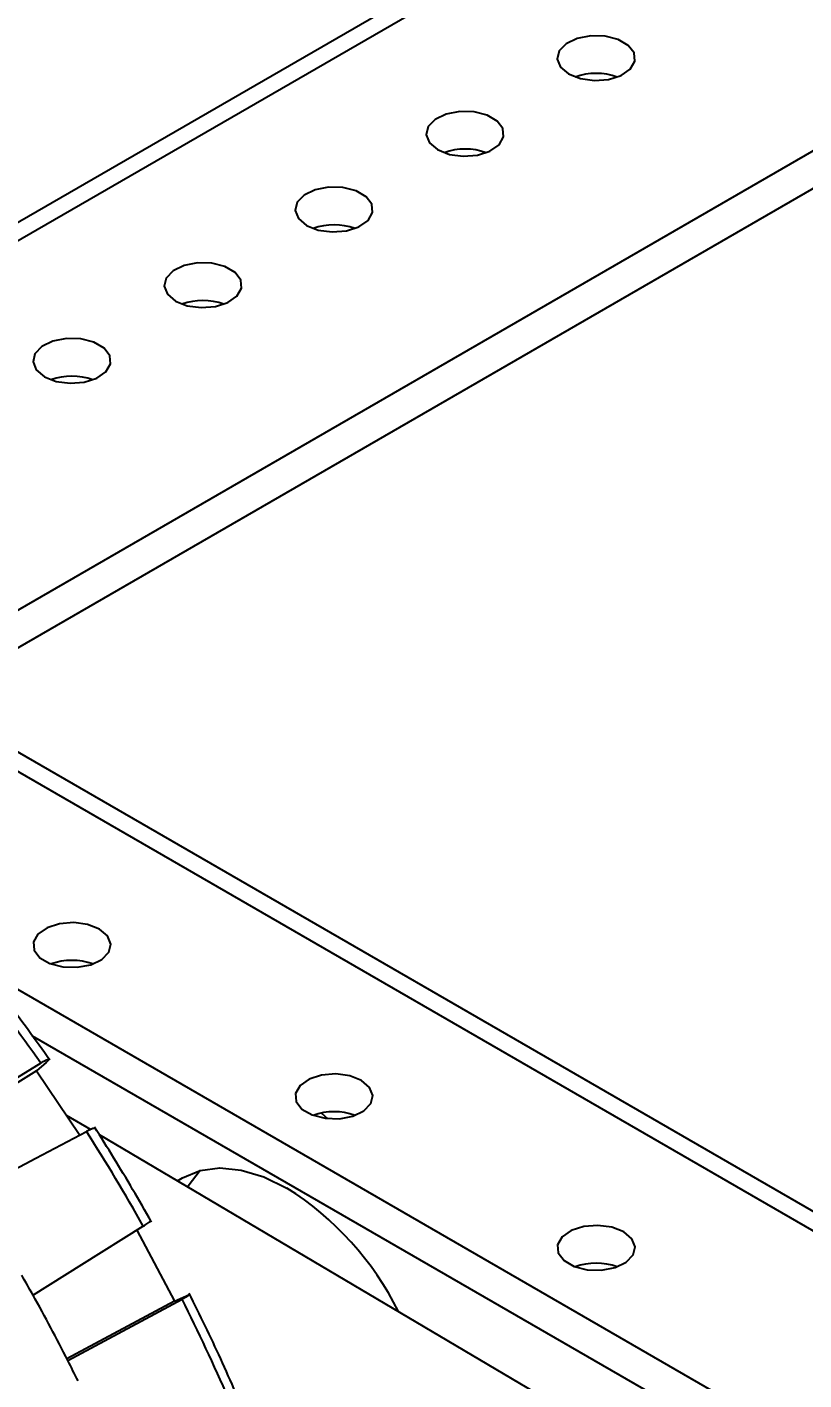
# Model space of a CAD drawing. Header units: inches. Extents: x 0 to 11, y 0 to 8.4.
# Drawn here: x 6.3327 to 6.5073, y 5.6153 to 5.9193 of the extents above; entities that cross this region are included whole.
import ezdxf

# ---------------------------------------------------------------- set-up
doc = ezdxf.new("R2010")
doc.units = ezdxf.units.IN
doc.header["$MEASUREMENT"] = 0
doc.header["$PDSIZE"] = -1
doc.layers.add('OBJ', color=50, linetype='Continuous')
doc.dimstyles.get("Standard").update_dxf_attribs({"dimtxt": 0.18, "dimasz": 0.18, "dimexe": 0.18, "dimexo": 0.0625, "dimgap": 0.09, "dimtad": 0, "dimtih": 1, "dimtoh": 1, "dimdec": 4, "dimzin": 0, "dimdsep": 46, "dimtxsty": 'Standard', "dimcen": 0.09, "dimadec": 0, "dimazin": 0, "dimtfac": 1, "dimtdec": 4, "dimtofl": 0, "dimtmove": 0, "dimatfit": 3, "dimfxl": 1, "dimtolj": 1, "dimtzin": 0, "dimarcsym": 0})

# ---------------------------------------------------------------- blocks, each defined once
blk = doc.blocks.new('*D8')
at = {"layer": 'Defpoints', "color": 0, "transparency": 16777216}
for p in [(5.711596441947764, 7.075144194756552), (5.711596441947764, 4.366810861423873), (9.602395316461589, 4.366810861423874)]:
    blk.add_point(p, dxfattribs=at)
at = {"layer": 'OBJ', "color": 0, "lineweight": -2, "transparency": 16777216}
for p, q in [((5.761596441947764, 7.075144194756552), (9.727395316461589, 7.075144194756553)), ((9.602395316461589, 6.945144194756553), (9.602395316461589, 5.843477528090212)), ((9.602395316461589, 4.496810861423874), (9.602395316461589, 5.598477528090213)), ((5.761596441947764, 4.366810861423873), (9.727395316461589, 4.366810861423874))]:
    blk.add_line(p, q, dxfattribs=at)
at = {"layer": 'OBJ', "color": 0, "transparency": 16777216}
for points in [[(9.580728649794922, 6.945144194756553), (9.624061983128255, 6.945144194756553), (9.602395316461589, 7.075144194756553)], [(9.580728649794922, 4.496810861423874), (9.624061983128255, 4.496810861423874), (9.602395316461589, 4.366810861423874)]]:
    blk.add_solid(points, dxfattribs=at)
at = {"layer": 'OBJ', "color": 0, "transparency": 16777216, "insert": (9.602395316461589, 5.720977528090209), "char_height": 0.125, "attachment_point": 5}
blk.add_mtext('\\A1;32.500000', dxfattribs=at)

msp = doc.modelspace()

# ---------------------------------------------------------------- linework, layer by layer
at = {"color": 7, "linetype": 'Continuous', "lineweight": 25}
for p, q in [((7.101412721440952, 6.320355934100819), (6.227528315226133, 5.815873204609684)), ((6.231064136467262, 5.813832018455047), (7.101412721440956, 6.31627356179155)), ((7.16652556665342, 6.270860915862988), (6.3029533258879, 5.772331272770729)), ((7.173892459520768, 6.266608099134417), (6.31032021875525, 5.768078456042159)), ((6.161844490160669, 5.849424177233756), (6.87130838972969, 5.439859385844332)), ((6.877766198211293, 5.440498864829884), (6.165627259460583, 5.851607923468252)), ((6.312487131933239, 5.713475544513005), (6.821516287221136, 5.419619268072056)), ((6.333841001852986, 5.692642584345753), (6.821516287221136, 5.411113634614917)), ((6.334811303599149, 5.684779767737521), (6.311525635483219, 5.670428415144693)), ((6.336939387526729, 5.686647048783917), (6.334811303599149, 5.684779767737521)), ((6.334811303599149, 5.684779767737521), (6.344500153173431, 5.670305262340641)), ((6.337535103715664, 5.687237134893044), (6.336939387526729, 5.686647048783917)), ((6.341473982332364, 5.67482616297338), (6.346978430057936, 5.67157189593118)), ((6.398822625905562, 5.675269304998347), (6.400194799829698, 5.674020128965968)), ((6.34884709066071, 5.670467131036347), (6.691407178553739, 5.467943270409151)), ((6.357327014657546, 5.648927376529558), (6.36579486702435, 5.633008917738376)), ((6.36579486702435, 5.633008917738376), (6.368356152979164, 5.634152355730842)), ((6.368356152979164, 5.634152355730842), (6.369116971211365, 5.634467718693142)), ((6.36579486702435, 5.633008917738376), (6.341639004682518, 5.620035309817479))]:
    msp.add_line(p, q, dxfattribs=at)
at = {"color": 7, "linetype": 'Continuous', "lineweight": 25, "flags": 128}
for points in [[(6.454410016654913, 5.908749845973062), (6.457062892197667, 5.907700762942805), (6.460193095727146, 5.90727575381122), (6.463377875911638, 5.907532218416584), (6.46618711053975, 5.908435519792826), (6.468241396908451, 5.909863662083715), (6.469263292260454, 5.91162376675926), (6.469114783965951, 5.91347812192995), (6.46781592889303, 5.915176286654647), (6.465542144616492, 5.916488914377425), (6.462600518302358, 5.917238727450802), (6.459388332884465, 5.917324459464361), (6.456339411802834, 5.916734531834612), (6.453865528744194, 5.915548617556856), (6.452300795323874, 5.913926880925682), (6.451856537460774, 5.91208834645948), (6.452592754641025, 5.910281318425586), (6.454410016654913, 5.908749845973062)], [(6.424947234105479, 5.891741343643419), (6.427600109648232, 5.890692260613163), (6.430730313177712, 5.890267251481577), (6.433915093362202, 5.890523716086942), (6.436724327990316, 5.891427017463184), (6.438778614359015, 5.892855159754074), (6.439800509711018, 5.894615264429618), (6.439652001416516, 5.896469619600308), (6.438353146343593, 5.898167784325005), (6.436079362067056, 5.899480412047782), (6.433137735752922, 5.90023022512116), (6.429925550335029, 5.900315957134718), (6.426876629253399, 5.899726029504969), (6.424402746194759, 5.898540115227213), (6.422838012774439, 5.896918378596038), (6.422393754911338, 5.895079844129838), (6.42312997209159, 5.893272816095943), (6.424947234105479, 5.891741343643419)], [(6.395484451556044, 5.874732841313777), (6.398137327098797, 5.87368375828352), (6.401267530628276, 5.873258749151936), (6.404452310812767, 5.873515213757299), (6.40726154544088, 5.874418515133542), (6.409315831809582, 5.875846657424431), (6.410337727161583, 5.877606762099975), (6.410189218867081, 5.879461117270665), (6.40889036379416, 5.881159281995362), (6.406616579517621, 5.882471909718141), (6.403674953203488, 5.883221722791517), (6.400462767785595, 5.883307454805076), (6.397413846703964, 5.882717527175327), (6.394939963645324, 5.881531612897571), (6.393375230225003, 5.879909876266397), (6.392930972361905, 5.878071341800196), (6.393667189542155, 5.876264313766301), (6.395484451556044, 5.874732841313777)], [(6.366021669006608, 5.857724338984134), (6.368674544549362, 5.856675255953878), (6.371804748078841, 5.856250246822293), (6.374989528263333, 5.856506711427659), (6.377798762891445, 5.857410012803899), (6.379853049260146, 5.858838155094789), (6.380874944612148, 5.860598259770333), (6.380726436317645, 5.862452614941023), (6.379427581244724, 5.86415077966572), (6.377153796968186, 5.865463407388498), (6.374212170654053, 5.866213220461876), (6.37099998523616, 5.866298952475434), (6.367951064154528, 5.865709024845684), (6.365477181095889, 5.864523110567928), (6.363912447675568, 5.862901373936754), (6.363468189812469, 5.861062839470554), (6.36420440699272, 5.859255811436658), (6.366021669006608, 5.857724338984134)], [(6.336558886457174, 5.840715836654492), (6.339211761999926, 5.839666753624235), (6.342341965529405, 5.839241744492651), (6.345526745713897, 5.839498209098016), (6.34833598034201, 5.840401510474257), (6.35039026671071, 5.841829652765146), (6.351412162062712, 5.84358975744069), (6.351263653768211, 5.84544411261138), (6.349964798695289, 5.847142277336077), (6.347691014418752, 5.848454905058856), (6.344749388104617, 5.849204718132233), (6.341537202686724, 5.849290450145792), (6.338488281605093, 5.848700522516043), (6.336014398546453, 5.847514608238288), (6.334449665126132, 5.845892871607112), (6.334005407263033, 5.844054337140911), (6.334741624443285, 5.842247309107016), (6.336558886457174, 5.840715836654492)], [(6.348933255128076, 5.716587718747556), (6.346280379585322, 5.717636801777815), (6.343150176055843, 5.718061810909399), (6.339965395871351, 5.717805346304034), (6.337156161243239, 5.716902044927792), (6.335101874874538, 5.715473902636902), (6.334079979522535, 5.713713797961359), (6.334228487817038, 5.711859442790669), (6.335527342889959, 5.710161278065972), (6.337801127166497, 5.708848650343194), (6.34074275348063, 5.708098837269817), (6.343954938898523, 5.708013105256258), (6.347003859980155, 5.708603032886006), (6.349477743038794, 5.709788947163762), (6.351042476459114, 5.711410683794938), (6.351486734322214, 5.713249218261138), (6.350750517141964, 5.715056246295034), (6.348933255128076, 5.716587718747556)], [(6.33575015974205, 5.68649755741253), (6.321862774597284, 5.677961391555001), (6.310950843972694, 5.671254046752241)], [(6.407858820226995, 5.682570714088305), (6.405205944684241, 5.683619797118562), (6.402075741154762, 5.684044806250147), (6.39889096097027, 5.683788341644782), (6.396081726342158, 5.682885040268541), (6.394027439973457, 5.68145689797765), (6.393005544621454, 5.679696793302107), (6.393154052915957, 5.677842438131417), (6.394452907988878, 5.67614427340672), (6.396726692265416, 5.674831645683942), (6.39966831857955, 5.674081832610565), (6.402880503997443, 5.673996100597006), (6.405929425079074, 5.674586028226755), (6.408403308137713, 5.67577194250451), (6.409968041558033, 5.677393679135686), (6.410412299421132, 5.679232213601886), (6.409676082240882, 5.681039241635782), (6.407858820226995, 5.682570714088305)], [(6.320181338218164, 5.657464294135369), (6.334664326786161, 5.665111760196972), (6.346043403056798, 5.671120127432999)], [(6.366517624893879, 5.66002019066376), (6.367630231833266, 5.660726804013437), (6.371585219124947, 5.662344287583633), (6.376019930538261, 5.662922361173706), (6.380825168760247, 5.662446790693351), (6.385882612878209, 5.660929286266123), (6.391067731833266, 5.658407213887328)], [(6.371606073457799, 5.662349730796271), (6.368900454564293, 5.658809656799916), (6.368814145174815, 5.658662472208686)], [(6.358780861803226, 5.649836937469276), (6.344913847135914, 5.641161407218828), (6.334017842097531, 5.634344694978129)], [(6.466784385325838, 5.648553709429005), (6.464131509783085, 5.649602792459262), (6.461001306253606, 5.650027801590847), (6.457816526069114, 5.649771336985482), (6.455007291441, 5.648868035609241), (6.4529530050723, 5.64743989331835), (6.451931109720298, 5.645679788642807), (6.452079618014801, 5.643825433472117), (6.453378473087722, 5.64212726874742), (6.455652257364259, 5.640814641024641), (6.458593883678392, 5.640064827951264), (6.461806069096285, 5.639979095937706), (6.464854990177916, 5.640569023567455), (6.467328873236557, 5.64175493784521), (6.468893606656877, 5.643376674476386), (6.469337864519977, 5.645215208942586), (6.468601647339725, 5.647022236976481), (6.466784385325838, 5.648553709429005)], [(6.341835761257178, 5.61964802590737), (6.356207392368038, 5.627376233358623), (6.367498893794271, 5.633448173591707)]]:
    msp.add_lwpolyline(points, dxfattribs=at)
at = {"color": 7, "linetype": 'Continuous', "lineweight": 25}
for centre, radius, start, end in [((6.460597200990295, 5.89474151229892), 0.01413889598481581, 70.49262569245158, 109.5073743075518), ((6.431134418440859, 5.877733009969238), 0.01413889598485503, 70.4926256927756, 109.507374307221), ((6.401671635891424, 5.860724507639653), 0.01413889598479846, 70.49262569231254, 109.5073743076875), ((6.372208853341988, 5.843716005309971), 0.01413889598483771, 70.49262569251019, 109.5073743074796), ((6.342746070792554, 5.826707502980312), 0.01413889598485381, 70.49262569273566, 109.5073743072643), ((6.342746070792689, 5.695476939078503), 0.01410013832369107, 70.4368226170822, 109.5631773828962), ((5.99727955574172, 5.449166318803925), 0.4133865825009833, 35.03764491587025, 38.43043411538279), ((6.401671635891613, 5.661459934419217), 0.01410013832372566, 70.43682261724706, 109.5631773827529), ((5.983385523031565, 5.439625304078938), 0.4302448037851521, 29.24769273208988, 32.55124613944147), ((6.354037980298114, 5.599708485198355), 0.06940276110110312, 26.50261514750499, 57.75446013400961), ((6.460597200990456, 5.627442929759958), 0.01410013832369116, 70.4368226171781, 109.5631773828219), ((5.955848990325065, 5.423726855875096), 0.4328643605095445, 29.11523845023781, 29.79643016067975), ((5.957185181242203, 5.424460180649656), 0.4313401947908476, 26.90514921299656, 29.11649815832821), ((5.991350208313385, 5.443631878676521), 0.4213289206835052, 23.42692155758266, 26.77692805859521), ((5.959842191511423, 5.425820262869688), 0.4283553303640531, 26.21777754496899, 26.90374127475478)]:
    msp.add_arc(centre, radius, start, end, dxfattribs=at)
for points, knots in [([(6.337790612999466, 5.687126976830265), (6.336173491709601, 5.689409496725467), (6.331414426639663, 5.696126779326823), (6.326406147620465, 5.702562793164594), (6.3230996723187, 5.706811861699878)], [0, 0, 0, 0, 0.3397981044808467, 0.9999999999999999, 0.9999999999999999, 0.9999999999999999, 0.9999999999999999]), ([(6.33575015974205, 5.68649755741253), (6.33613228957069, 5.686726071373577), (6.336736969830834, 5.68708767068108), (6.337259765195087, 5.687338061006148), (6.337559267470881, 5.687456116903736), (6.337535225032425, 5.687378460939654), (6.337525612943493, 5.687347414337026)], [0, 0, 0, 0, 0.3784921563569155, 0.5989240263773172, 0.8396511262934673, 1, 1, 1, 1]), ([(6.347934769568063, 5.671794400282221), (6.347941238493962, 5.671832569140576), (6.347956632676117, 5.671923400040061), (6.347644007169746, 5.671846021872664), (6.347098809233093, 5.67165305277126), (6.346456904709961, 5.671328924305079), (6.346043403056798, 5.671120127432999)], [0, 0, 0, 0, 0.1656928451434296, 0.3943012919852076, 0.609821386114507, 0.9999999999999999, 0.9999999999999999, 0.9999999999999999, 0.9999999999999999]), ([(6.360607718794016, 5.650778582132845), (6.359218468712966, 5.653232791351666), (6.355130210433452, 5.660454990792478), (6.350733704541922, 5.667485554265532), (6.347831195787692, 5.672127029230233)], [0, 0, 0, 0, 0.3398146560384089, 1, 1, 1, 1]), ([(6.358780861803226, 5.649836937469276), (6.35915718295464, 5.650078179778478), (6.359752671592246, 5.650459920356973), (6.360220090916097, 5.650809787197854), (6.360468845105252, 5.651019396517177), (6.360394015486362, 5.651025083140057), (6.360363443880837, 5.651027406407154)], [0, 0, 0, 0, 0.3762588921218762, 0.5953901188274309, 0.8346968237627818, 1, 1, 1, 1]), ([(6.369179817775614, 5.634453926025514), (6.36920706351946, 5.634457659830137), (6.369272124377792, 5.634466575884514), (6.369014613439152, 5.634301784943057), (6.368531475918292, 5.63401110924876), (6.367903453124065, 5.633668728322258), (6.367498893794271, 5.633448173591707)], [0, 0, 0, 0, 0.1648738049835939, 0.3937066768882317, 0.6094383472821879, 1, 1, 1, 1]), ([(6.379594669966626, 5.612415053315037), (6.378474496450173, 5.614968219409831), (6.375178230498378, 5.622481264794249), (6.371523490162805, 5.629897813133926), (6.369110744069594, 5.634793988070757)], [0, 0, 0, 0, 0.3398310490827204, 0.9999999999999999, 0.9999999999999999, 0.9999999999999999, 0.9999999999999999])]:
    msp.add_open_spline(points, degree=3, knots=knots, dxfattribs=at)

# ---------------------------------------------------------------- dimensions: what is measured, and where the dimension line sits
at = {"layer": 'OBJ'}
dim = msp.add_linear_dim(base=(9.602395316461589, 4.366810861423874), p1=(5.711596441947762, 7.075144194756549), p2=(5.711596441947762, 4.366810861423871), angle=90, dimstyle='Standard', override={"dimtxt": 0.125, "dimasz": 0.13, "dimexe": 0.125, "dimexo": 0.05, "dimgap": 0.06, "dimdec": 6, "dimlfac": 12, "dimzin": 1, "dimadec": 2, "dimtdec": 2, "dimtzin": 1}, dxfattribs=at)
dim.commit()
dim.dimension.update_dxf_attribs({"geometry": '*D8', "text_midpoint": (9.602395316461589, 5.720977528090209)})

doc.saveas('drawing.dxf')
